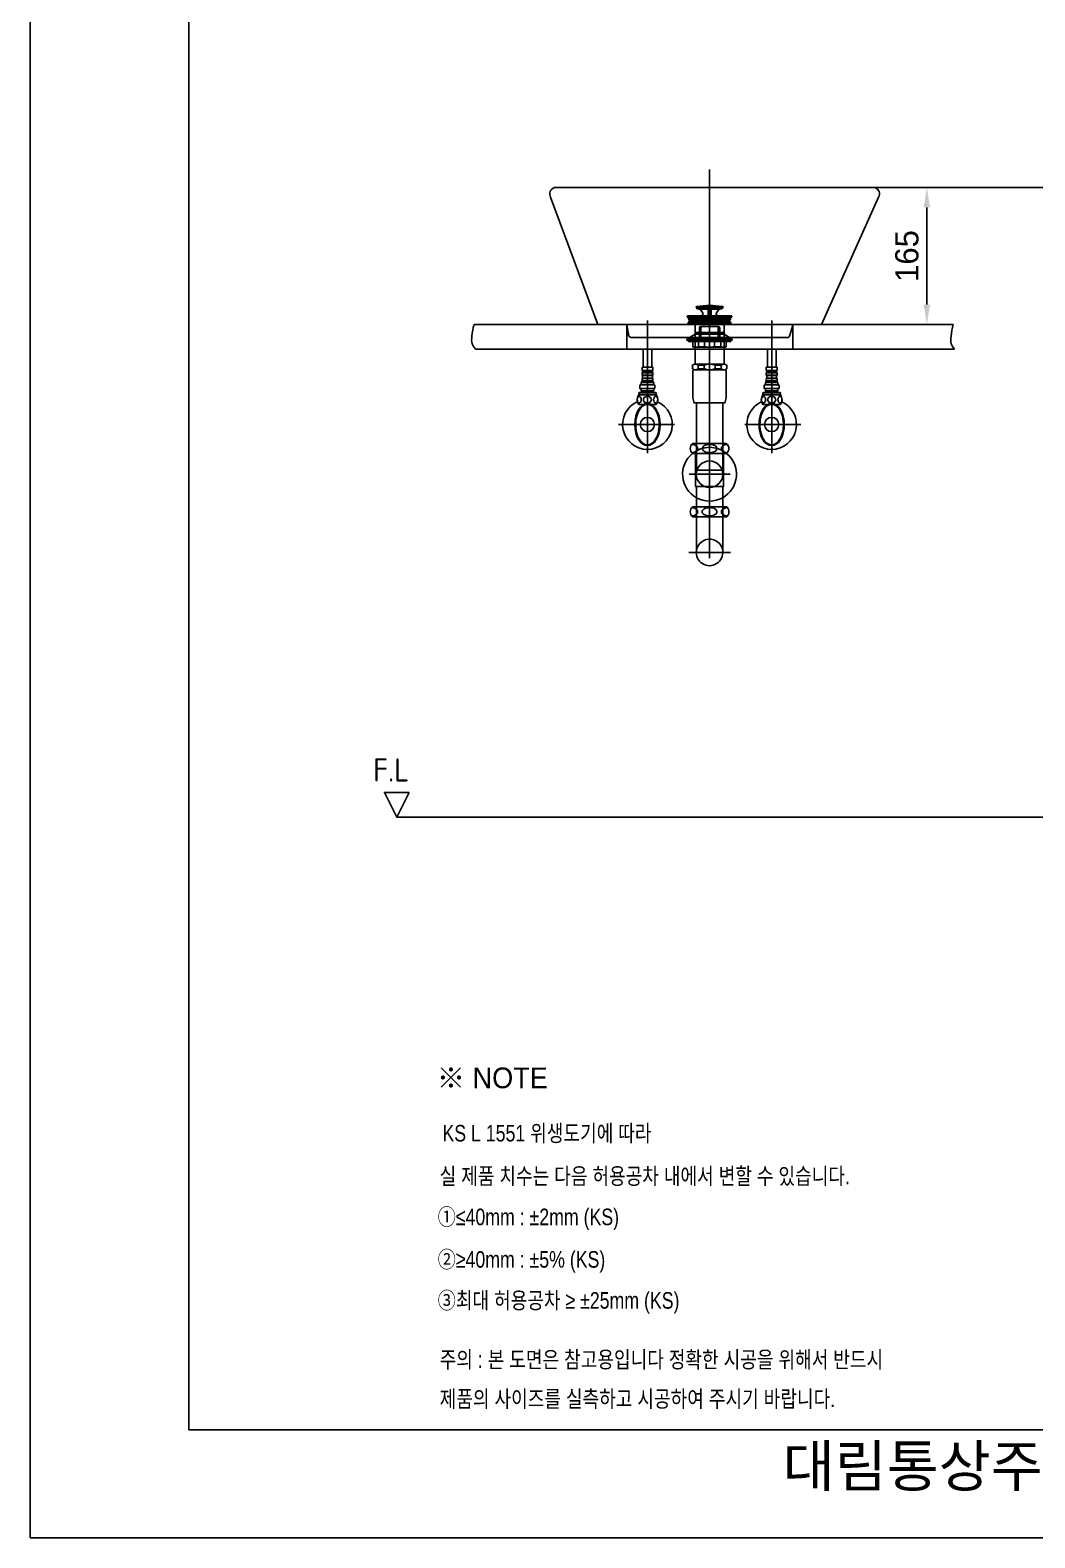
# Model space of a CAD drawing. Header units: millimetres. Extents: x 8965 to 11390, y -275 to 3156.
# Drawn here: x 8965 to 10178, y -275 to 1545 of the extents above; entities that cross this region are included whole.
import ezdxf
from ezdxf.lldxf.tags import DXFTag

# ---------------------------------------------------------------- set-up
doc = ezdxf.new("R2010")
doc.units = ezdxf.units.MM
doc.header["$LTSCALE"] = 0.2
for name, color, linetype in [('1', 2, 'CENTER'), ('2', 2, 'HIDDEN'), ('3', 3, 'Continuous'), ('4', 4, 'Continuous'), ('5', 5, 'Continuous'), ('6', 6, 'Continuous'), ('7', 7, 'Continuous'), ('CENTER', 2, 'CENTER'), ('D', 2, 'Continuous'), ('DWG', 7, 'Continuous'), ('LAYER_02', 7, 'Continuous'), ('MAIN', 7, 'Continuous'), ('YA', 7, 'Continuous')]:
    doc.layers.add(name, color=color, linetype=linetype)
doc.layers.add('DIM', color=3, linetype='Continuous', lineweight=15)
doc.layers.add('LINE', color=7, linetype='Continuous', lineweight=25)
doc.styles.add('h', font='', dxfattribs={"height": 28})
doc.styles.add('MtXpl_', font='')
doc.styles.get("Standard").update_dxf_attribs({"font": 'ISOCP.SHX', "bigfont": 'WHGTXT.SHX'})
doc.styles.add('굴림', font='')
doc.styles.add('스타일1', font='txt.shx', dxfattribs={"bigfont": 'ghs.shx'})
doc.styles.get('h').set_extended_font_data('Haansoft Batang')
doc.styles.get('MtXpl_').set_extended_font_data('Gulim')
doc.styles.get('굴림').set_extended_font_data('援대┝')
tags = doc.linetypes.add('CENTER', pattern=[50.8, 31.75, -6.35, 6.35, -6.35]).pattern_tags.tags
tags[10:11] = [DXFTag(74, 4), DXFTag(75, 0), DXFTag(340, '0'), DXFTag(46, 1.0), DXFTag(50, 0.0), DXFTag(44, 0.0), DXFTag(45, 0.0)]
tags[8:9] = [DXFTag(74, 4), DXFTag(75, 0), DXFTag(340, '0'), DXFTag(46, 1.0), DXFTag(50, 0.0), DXFTag(44, 0.0), DXFTag(45, 0.0)]
tags[6:7] = [DXFTag(74, 4), DXFTag(75, 0), DXFTag(340, '0'), DXFTag(46, 1.0), DXFTag(50, 0.0), DXFTag(44, 0.0), DXFTag(45, 0.0)]
tags[4:5] = [DXFTag(74, 4), DXFTag(75, 0), DXFTag(340, '0'), DXFTag(46, 1.0), DXFTag(50, 0.0), DXFTag(44, 0.0), DXFTag(45, 0.0)]
tags = doc.linetypes.add('HIDDEN', pattern=[9.525, 6.35, -3.175]).pattern_tags.tags
tags[6:7] = [DXFTag(74, 4), DXFTag(75, 0), DXFTag(340, '0'), DXFTag(46, 1.0), DXFTag(50, 0.0), DXFTag(44, 0.0), DXFTag(45, 0.0)]
tags[4:5] = [DXFTag(74, 4), DXFTag(75, 0), DXFTag(340, '0'), DXFTag(46, 1.0), DXFTag(50, 0.0), DXFTag(44, 0.0), DXFTag(45, 0.0)]
doc.dimstyles.new('AM_ISO$0', dxfattribs={"dimtxt": 28, "dimasz": 24, "dimexe": 10, "dimexo": 0, "dimgap": 10, "dimtad": 1, "dimdec": 0, "dimdsep": 46, "dimtxsty": 'h', "dimcen": -5, "dimclrd": 256, "dimclre": 256, "dimclrt": 256, "dimadec": 0, "dimazin": 2, "dimtp": 0.1, "dimtm": 0.1, "dimtfac": 0.71, "dimtdec": 0, "dimtmove": 0, "dimatfit": 3, "dimfxl": 0, "dimlwd": -1, "dimlwe": -1, "dimarcsym": 0})

# ---------------------------------------------------------------- blocks, each defined once
blk = doc.blocks.new('*D15')
at = {"layer": 'Defpoints', "color": 0}
for p in [(9814.5, 1355), (9407.5, 595), (10239.5, 595)]:
    blk.add_point(p, dxfattribs=at)
at = {"layer": 'LINE', "linetype": 'ByBlock'}
for p, q in [((9814.5, 1355), (10249.5, 1355)), ((10239.5, 1331), (10239.5, 619)), ((9407.5, 595), (10249.5, 595))]:
    blk.add_line(p, q, dxfattribs=at)
at = {"layer": 'LINE'}
for points in [[(10235.5, 1331), (10243.5, 1331), (10239.5, 1355)], [(10235.5, 619), (10243.5, 619), (10239.5, 595)]]:
    blk.add_solid(points, dxfattribs=at)
at = {"layer": 'LINE', "insert": (10215.5, 975), "char_height": 28, "attachment_point": 5, "rotation": 90, "style": 'h'}
blk.add_mtext('760', dxfattribs=at)
blk = doc.blocks.new('*D20')
at = {"layer": 'Defpoints', "color": 0}
for p in [(10032, 1355), (10047.2, 1189.8), (10079, 1189.8)]:
    blk.add_point(p, dxfattribs=at)
at = {"layer": 'LINE', "linetype": 'ByBlock'}
for p, q in [((10032, 1355), (10057.2, 1355)), ((10047.2, 1331), (10047.2, 1213.8)), ((10079, 1189.8), (10037.2, 1189.8))]:
    blk.add_line(p, q, dxfattribs=at)
at = {"layer": 'LINE'}
for points in [[(10043.2, 1331), (10051.2, 1331), (10047.2, 1355)], [(10043.2, 1213.8), (10051.2, 1213.8), (10047.2, 1189.8)]]:
    blk.add_solid(points, dxfattribs=at)
at = {"layer": 'LINE', "insert": (10023.2, 1272.4), "char_height": 28, "attachment_point": 5, "rotation": 90, "style": 'h'}
blk.add_mtext('165', dxfattribs=at)

msp = doc.modelspace()

# ---------------------------------------------------------------- linework, layer by layer
at = {"layer": '1', "color": 0}
for p, q in [((9684.9, 1159.8), (9684.9, 1189.8)), ((9885.3, 1159.1), (9885.3, 1189.1)), ((9484.9, 595), (10084.9, 595))]:
    msp.add_line(p, q, dxfattribs=at)
for points in [[(9500.8, 1189.8), (9499.2, 1185), (9498.2, 1177.2), (9497.1, 1165.8), (9500.9, 1162.1), (9502.3, 1159.8)], [(10079, 1189.8), (10077.5, 1185), (10076.5, 1177.2), (10075.4, 1165.8), (10079.2, 1162.1), (10080.5, 1159.8)]]:
    msp.add_open_spline(points, degree=3, knots=[0.795698, 0.795698, 0.795698, 0.795698, 2.200272, 3.16173, 4.111089, 4.111089, 4.111089, 4.111089], dxfattribs=at)
at = {"layer": '3', "color": 0}
for p, q in [((9769.9, 1208.6), (9768.7, 1210.7)), ((9768.8, 1210.5), (9784.9, 1210.5)), ((9784.9, 1208.6), (9769.9, 1208.6)), ((9772.4, 1208.4), (9783.2, 1207.7)), ((9776.7, 1203.7), (9773.9, 1207.5)), ((9784.9, 1208.6), (9783.2, 1207.7)), ((9783.2, 1207.7), (9783.2, 1200)), ((9784.4, 1208.3), (9784, 1201.9)), ((9784.2, 1200), (9784, 1201.9)), ((9784, 1201.9), (9784.9, 1201.9)), ((9801, 1210.5), (9784.9, 1210.5)), ((9784.9, 1208.6), (9799.9, 1208.6)), ((9784.9, 1208.6), (9786.7, 1207.7)), ((9785.9, 1201.9), (9784.9, 1201.9)), ((9785.5, 1208.3), (9785.9, 1201.9)), ((9785.7, 1200), (9785.9, 1201.9)), ((9797.4, 1208.4), (9786.7, 1207.7)), ((9786.7, 1207.7), (9786.7, 1200)), ((9793.2, 1203.7), (9795.9, 1207.5)), ((9799.9, 1208.6), (9801.2, 1210.7)), ((9757.9, 1199.6), (9757.9, 1199)), ((9757.9, 1199), (9784.9, 1199)), ((9757.9, 1199), (9760.1, 1197.5)), ((9767.6, 1200), (9758.3, 1200)), ((9759.6, 1197.3), (9759.6, 1196)), ((9759.6, 1193), (9759.6, 1191.7)), ((9765.9, 1197.5), (9759.8, 1197.5)), ((9784.9, 1191.5), (9759.8, 1191.5)), ((9784.9, 1195.5), (9760.1, 1195.5)), ((9784.9, 1193.5), (9760.1, 1193.5)), ((9765.9, 1197.5), (9784.9, 1197.5)), ((9767.4, 1160.9), (9767.4, 1191.5)), ((9784.9, 1200), (9767.6, 1200)), ((9772.6, 1175), (9772.6, 1185)), ((9774.3, 1175), (9774.3, 1185)), ((9774.6, 1200), (9776, 1200.8)), ((9784.9, 1187.5), (9775.1, 1187.5)), ((9784.9, 1200), (9802.2, 1200)), ((9811.9, 1199), (9784.9, 1199)), ((9803.9, 1197.5), (9784.9, 1197.5)), ((9784.9, 1195.5), (9809.7, 1195.5)), ((9784.9, 1193.5), (9809.7, 1193.5)), ((9784.9, 1191.5), (9810, 1191.5)), ((9784.9, 1187.5), (9794.8, 1187.5)), ((9795.3, 1200), (9793.8, 1200.8)), ((9795.5, 1175), (9795.5, 1185)), ((9797.3, 1175), (9797.3, 1185)), ((9802.2, 1200), (9811.5, 1200)), ((9802.4, 1160.9), (9802.4, 1191.5)), ((9803.9, 1197.5), (9810, 1197.5)), ((9811.9, 1199), (9809.8, 1197.5)), ((9810.2, 1197.3), (9810.2, 1196)), ((9810.2, 1193), (9810.2, 1191.7)), ((9811.9, 1199.6), (9811.9, 1199)), ((9767.4, 1177.9), (9757.4, 1171.9)), ((9757.4, 1171.9), (9784.9, 1171.9)), ((9757.4, 1170.9), (9757.4, 1171.9)), ((9767.4, 1170.9), (9757.4, 1170.9)), ((9759.2, 1170.9), (9759.2, 1169.6)), ((9759.7, 1169.1), (9764.7, 1169.1)), ((9764.7, 1169.1), (9784.9, 1169.1)), ((9764.7, 1169.1), (9764.7, 1162.9)), ((9768.1, 1180), (9767.4, 1181.2)), ((9767.4, 1180), (9784.9, 1180)), ((9767.4, 1177.9), (9784.9, 1177.9)), ((9802.4, 1170.9), (9767.4, 1170.9)), ((9768.1, 1177.9), (9768.1, 1180)), ((9771.5, 1162.9), (9771.5, 1169.1)), ((9784.9, 1172.5), (9775.1, 1172.5)), ((9778.9, 1162.9), (9778.9, 1169.1)), ((9802.4, 1180), (9784.9, 1180)), ((9802.4, 1177.9), (9784.9, 1177.9)), ((9784.9, 1172.5), (9794.8, 1172.5)), ((9812.4, 1171.9), (9784.9, 1171.9)), ((9805.1, 1169.1), (9784.9, 1169.1)), ((9791, 1162.9), (9791, 1169.1)), ((9798.4, 1162.9), (9798.4, 1169.1)), ((9801.7, 1180), (9802.4, 1181.2)), ((9801.7, 1177.9), (9801.7, 1180)), ((9802.4, 1177.9), (9812.4, 1171.9)), ((9802.4, 1170.9), (9812.4, 1170.9)), ((9805.1, 1169.1), (9805.1, 1162.9)), ((9810.1, 1169.1), (9805.1, 1169.1)), ((9810.6, 1170.9), (9810.6, 1169.6)), ((9812.4, 1170.9), (9812.4, 1171.9)), ((9765.7, 1162.4), (9764.7, 1162.9)), ((9765.7, 1162.4), (9767.1, 1162.4)), ((9767.1, 1162.4), (9784.9, 1162.4)), ((9767.4, 1141.9), (9767.4, 1162.4)), ((9771.5, 1162.9), (9778.9, 1162.9)), ((9802.7, 1162.4), (9784.9, 1162.4)), ((9798.4, 1162.9), (9791, 1162.9)), ((9802.4, 1141.9), (9802.4, 1162.4)), ((9804.1, 1162.4), (9802.7, 1162.4)), ((9804.1, 1162.4), (9805.1, 1162.9)), ((9764.2, 1136.4), (9764.2, 1140.5)), ((9764.9, 1101.4), (9764.9, 1134)), ((9784.9, 1135), (9765.9, 1135)), ((9767.6, 1142), (9784.7, 1142)), ((9771, 1140.5), (9771, 1136.4)), ((9771, 1140.5), (9778.4, 1140.5)), ((9771, 1136.4), (9778.4, 1136.4)), ((9778.4, 1140.5), (9778.4, 1136.4)), ((9802.3, 1135), (9784.9, 1135)), ((9802.3, 1142), (9785.2, 1142)), ((9791.5, 1140.5), (9791.5, 1136.4)), ((9798.9, 1140.5), (9791.5, 1140.5)), ((9798.9, 1136.4), (9791.5, 1136.4)), ((9798.9, 1140.5), (9798.9, 1136.4)), ((9801.7, 1135), (9802.3, 1135)), ((9802.3, 1135), (9802.7, 1135)), ((9803.9, 1135), (9802.4, 1135)), ((9804.9, 1128.6), (9804.9, 1134)), ((9804.9, 1101.4), (9804.9, 1134)), ((9805.7, 1136.4), (9805.7, 1140.5)), ((9766.9, 1095), (9784.9, 1095)), ((9769.1, 1095), (9769.1, 1014)), ((9802.9, 1095), (9784.9, 1095)), ((9800.8, 1014), (9800.8, 1095)), ((9769.1, 1014), (9800.8, 1014)), ((9800.8, 1014), (9800.1, 1014))]:
    msp.add_line(p, q, dxfattribs=at)
for centre, radius, start, end in [((9769.8, 1210.5), 1.1, 97.3204, 169.4262), ((9784.9, 1092.6), 120, 90, 97.3204), ((9772.3, 1206.4), 2, 35.2023, 86.2618), ((9775, 1202.5), 2, 300, 35.2023), ((9784.9, 1092.6), 120, 82.6796, 90), ((9794.8, 1202.5), 2, 144.7977, 240), ((9797.6, 1206.4), 2, 93.7382, 144.7977), ((9800.1, 1210.5), 1.1, 10.5738, 82.6796), ((9758.3, 1199.6), 0.4, 90, 180), ((9759.8, 1197.3), 0.2, 90, 180), ((9760.1, 1196), 0.5, 180, 270), ((9760.1, 1193), 0.5, 90, 180), ((9759.8, 1191.7), 0.2, 180, 270), ((9763.4, 1194.5), 1, 270, 90), ((9775.1, 1185), 2.5, 90, 180), ((9776.8, 1185), 2.5, 90, 180), ((9793, 1185), 2.5, 0, 90), ((9794.8, 1185), 2.5, 0, 90), ((9806.4, 1194.5), 1, 90, 270), ((9809.7, 1196), 0.5, 270, 0), ((9809.7, 1193), 0.5, 0, 90), ((9810, 1197.3), 0.2, 0, 90), ((9810, 1191.7), 0.2, 270, 0), ((9811.5, 1199.6), 0.4, 0, 90), ((9759.7, 1169.6), 0.5, 180, 270), ((9775.1, 1175), 2.5, 180, 270), ((9776.8, 1175), 2.5, 180, 270), ((9793, 1175), 2.5, 270, 0), ((9794.8, 1175), 2.5, 270, 0), ((9810.1, 1169.6), 0.5, 270, 0), ((9768.1, 1172.5), 10.2, 250.5679, 289.4321), ((9784.7, 1191.8), 29.5, 258.5956, 270.3737), ((9785.1, 1191.8), 29.5, 269.6263, 281.4044), ((9801.7, 1172.5), 10.2, 250.5679, 289.4321), ((9767.6, 1137.2), 4.7, 43.9409, 136.0591), ((9767.6, 1139.7), 4.7, 223.9409, 316.0591), ((9765.9, 1134), 1, 90, 180), ((9784.5, 1128.3), 13.6, 89.0643, 116.6472), ((9784.5, 1148.6), 13.6, 243.3528, 270.9357), ((9785.4, 1128.3), 13.6, 63.3528, 90.9357), ((9785.4, 1148.6), 13.6, 269.0643, 296.6472), ((9802.3, 1137.2), 4.7, 43.9409, 136.0591), ((9802.3, 1139.7), 4.7, 223.9409, 316.0591), ((9803.9, 1134), 1, 0, 90), ((9777.9, 1101.9), 13, 182.42, 212.3), ((9791.9, 1101.9), 13, 327.7, 357.58)]:
    msp.add_arc(centre, radius, start, end, dxfattribs=at)
at = {"layer": '4', "color": 0}
for p, q in [((9768.7, 1046), (9764.4, 1046)), ((9784.9, 1046), (9768.7, 1046)), ((9784.9, 1046), (9801.2, 1046)), ((9801.2, 1046), (9805.5, 1046)), ((9764.8, 1034), (9764.4, 1034)), ((9764.8, 1034), (9784.9, 1034)), ((9768.1, 1034), (9768.1, 994.2)), ((9805.1, 1034), (9784.9, 1034)), ((9801.7, 1034), (9801.7, 994.2)), ((9805.1, 1034), (9805.5, 1034)), ((9809.7, 1009), (9760.2, 1009)), ((9768.1, 994.2), (9784.9, 994.2)), ((9769.1, 969.4), (9769.1, 992.6)), ((9801.7, 994.2), (9784.9, 994.2)), ((9800.8, 969.4), (9800.8, 992.6)), ((9769.1, 969.7), (9764.3, 969.7)), ((9784.9, 969.7), (9769.1, 969.7)), ((9769.1, 969.4), (9769.1, 914.5)), ((9785, 969.7), (9784.9, 969.7)), ((9784.9, 969.7), (9784.9, 969.7)), ((9785, 969.7), (9800.8, 969.7)), ((9800.8, 969.7), (9805.6, 969.7)), ((9800.8, 969.4), (9800.8, 914.5)), ((9764.3, 957.7), (9769.1, 957.7)), ((9769.1, 957.7), (9784.9, 957.7)), ((9800.8, 957.7), (9785, 957.7)), ((9800.8, 957.7), (9805.6, 957.7)), ((9810.1, 914.5), (9759.8, 914.5))]:
    msp.add_line(p, q, dxfattribs=at)
for points in [[(9770.7, 1040, 0.155217), (9770.1, 1041.9, 0.106747), (9768.1, 1043.7, 0.073043), (9765.3, 1044.9, 0.028511), (9763.6, 1045.2, 0.059523)], [(9763.6, 1034.8, 0.028511), (9765.3, 1035.1, 0.073043), (9768.1, 1036.2, 0.106747), (9770.1, 1038.1, 0.155217), (9770.7, 1040, 0.155217)], [(9776.7, 1041.7, 0.32729), (9776.7, 1038.3, 0.106373), (9778.7, 1036.5, 0.071219), (9781.4, 1035.4, 0.057537), (9784.9, 1035, 0.057537)], [(9784.9, 1045, 0.057537), (9781.4, 1044.6, 0.071219), (9778.7, 1043.5, 0.106373), (9776.7, 1041.7, 0.159483)], [(9784.9, 1045, -0.057537), (9788.5, 1044.6, -0.071219), (9791.2, 1043.5, -0.106373), (9793.2, 1041.7, -0.159483)], [(9793.2, 1041.7, -0.32729), (9793.2, 1038.3, -0.106373), (9791.2, 1036.5, -0.071219), (9788.5, 1035.4, -0.057537), (9784.9, 1035, -0.057537)], [(9799.1, 1040, -0.155217), (9799.7, 1041.9, -0.106747), (9801.8, 1043.7, -0.073043), (9804.6, 1044.9, -0.028511), (9806.3, 1045.2, -0.059523)], [(9806.3, 1034.8, -0.028511), (9804.6, 1035.1, -0.073043), (9801.8, 1036.2, -0.106747), (9799.7, 1038.1, -0.155217), (9799.1, 1040, -0.155217)], [(9769.1, 966.7, 0.049056), (9768, 967.4, 0.073043), (9765.2, 968.6, 0.028511), (9763.5, 968.9)], [(9770.7, 963.7, 0.155217), (9770.1, 965.6, 0.054411), (9769.1, 966.6, 0.054411)], [(9776.6, 965.4, 0.32729), (9776.6, 962, 0.106373), (9778.6, 960.2, 0.071219), (9781.3, 959.1, 0.057537), (9784.9, 958.7, 0.057537)], [(9784.9, 968.7, 0.05879), (9781.3, 968.3, 0.071219), (9778.6, 967.2, 0.106373), (9776.6, 965.4, 0.159483)], [(9784.9, 968.7, -0.05879), (9788.6, 968.3, -0.071219), (9791.3, 967.2, -0.106373), (9793.3, 965.4, -0.159483)], [(9793.3, 965.4, -0.32729), (9793.3, 962, -0.106373), (9791.3, 960.2, -0.071219), (9788.6, 959.1, -0.057537), (9785, 958.7, -0.057537)], [(9799.2, 963.7, -0.155217), (9799.8, 965.6, -0.05495), (9800.8, 966.6, -0.05495)], [(9800.8, 966.7, -0.049056), (9801.9, 967.4, -0.073043), (9804.6, 968.6, -0.028511), (9806.4, 968.9)], [(9763.5, 958.5, 0.028511), (9765.2, 958.8, 0.073043), (9768, 959.9, 0.049056), (9769.1, 960.7, 0.049056)], [(9769.1, 960.8, 0.054321), (9770.1, 961.8, 0.155217), (9770.7, 963.7)], [(9800.8, 960.8, -0.054539), (9799.8, 961.8, -0.155217), (9799.2, 963.7)], [(9806.4, 958.5, -0.028511), (9804.6, 958.8, -0.073043), (9801.9, 959.9, -0.049056), (9800.8, 960.7, -0.049056)]]:
    msp.add_lwpolyline(points, format="xyb", dxfattribs=at)
msp.add_circle((9784.9, 1009), 16, dxfattribs=at)
for centre, radius, start, end in [((9769.7, 1040), 8, 131.4096, 228.5904), ((9784.9, 1009), 32.5, 50.5529, 129.4471), ((9800.2, 1040), 8, 311.4096, 48.5904), ((9784.9, 1009), 32.5, 129.4471, 240.7605), ((9784.9, 1009), 32.5, 299.2395, 50.5529), ((9768.1, 992.6), 0.925, 0, 58.7026), ((9801.7, 992.6), 0.925, 121.2974, 180), ((9800.7, 994.2), 1, 301.2974, 0), ((9769.6, 963.7), 8, 131.4096, 228.5904), ((9784.9, 1009), 32.5, 240.7605, 299.2395), ((9800.3, 963.7), 8, 311.4096, 48.5904), ((9784.9, 914.6), 16, 7.1666, 180), ((9784.9, 914.6), 16, 172.8334, 7.1666)]:
    msp.add_arc(centre, radius, start, end, dxfattribs=at)
at = {"layer": '5', "color": 0}
for p, q in [((9500.8, 1189.8), (10079, 1189.8)), ((9502.3, 1159.8), (10080.5, 1159.8))]:
    msp.add_line(p, q, dxfattribs=at)
at = {"layer": '6', "color": 0}
for p, q in [((9709.9, 1194.4), (9709.9, 1034.3)), ((9859.9, 1194.4), (9859.9, 1034.3)), ((9704.7, 1159.8), (9704.7, 1138.1)), ((9715.2, 1159.8), (9715.2, 1138.1)), ((9854.7, 1159.8), (9854.7, 1138.1)), ((9865.2, 1159.8), (9865.2, 1138.1)), ((9703.4, 1138.1), (9709.9, 1138.1)), ((9703.4, 1134.2), (9703.4, 1138.1)), ((9703.4, 1134.2), (9709.9, 1134.2)), ((9703.4, 1134.2), (9703.9, 1133.7)), ((9703.4, 1131.4), (9703.9, 1131.9)), ((9703.4, 1131.4), (9709.9, 1131.4)), ((9703.4, 1128.7), (9703.4, 1131.4)), ((9703.4, 1128.7), (9709.9, 1128.7)), ((9703.4, 1128.7), (9703.9, 1128.2)), ((9703.9, 1133.7), (9709.9, 1133.7)), ((9703.9, 1131.9), (9703.9, 1133.7)), ((9703.9, 1131.9), (9709.9, 1131.9)), ((9716.4, 1138.1), (9709.9, 1138.1)), ((9716.4, 1134.2), (9709.9, 1134.2)), ((9715.9, 1133.7), (9709.9, 1133.7)), ((9715.9, 1131.9), (9709.9, 1131.9)), ((9716.4, 1131.4), (9709.9, 1131.4)), ((9716.4, 1128.7), (9709.9, 1128.7)), ((9716.4, 1134.2), (9715.9, 1133.7)), ((9715.9, 1131.9), (9715.9, 1133.7)), ((9716.4, 1131.4), (9715.9, 1131.9)), ((9716.4, 1128.7), (9715.9, 1128.2)), ((9716.4, 1134.2), (9716.4, 1138.1)), ((9716.4, 1128.7), (9716.4, 1131.4)), ((9853.4, 1138.1), (9859.9, 1138.1)), ((9853.4, 1134.2), (9853.4, 1138.1)), ((9853.4, 1134.2), (9859.9, 1134.2)), ((9853.4, 1134.2), (9853.9, 1133.7)), ((9853.4, 1131.4), (9853.9, 1131.9)), ((9853.4, 1131.4), (9859.9, 1131.4)), ((9853.4, 1128.7), (9853.4, 1131.4)), ((9853.4, 1128.7), (9859.9, 1128.7)), ((9853.4, 1128.7), (9853.9, 1128.2)), ((9853.9, 1133.7), (9859.9, 1133.7)), ((9853.9, 1131.9), (9853.9, 1133.7)), ((9853.9, 1131.9), (9859.9, 1131.9)), ((9866.4, 1138.1), (9859.9, 1138.1)), ((9866.4, 1134.2), (9859.9, 1134.2)), ((9865.9, 1133.7), (9859.9, 1133.7)), ((9865.9, 1131.9), (9859.9, 1131.9)), ((9866.4, 1131.4), (9859.9, 1131.4)), ((9866.4, 1128.7), (9859.9, 1128.7)), ((9866.4, 1134.2), (9865.9, 1133.7)), ((9865.9, 1131.9), (9865.9, 1133.7)), ((9866.4, 1131.4), (9865.9, 1131.9)), ((9866.4, 1128.7), (9865.9, 1128.2)), ((9866.4, 1134.2), (9866.4, 1138.1)), ((9866.4, 1128.7), (9866.4, 1131.4)), ((9700.8, 1112.8), (9700.8, 1116.3)), ((9718.5, 1116.8), (9701.3, 1116.8)), ((9718.5, 1112.3), (9701.3, 1112.3)), ((9717.5, 1119.6), (9702.3, 1119.6)), ((9702.3, 1119.6), (9702.3, 1116.8)), ((9702.3, 1109.6), (9702.3, 1112.3)), ((9702.9, 1119.6), (9702.9, 1120.8)), ((9705.7, 1121.1), (9703.2, 1121.1)), ((9703.9, 1125.1), (9703.4, 1124.6)), ((9709.9, 1124.6), (9703.4, 1124.6)), ((9703.4, 1121.6), (9703.4, 1124.6)), ((9703.4, 1121.6), (9709.9, 1121.6)), ((9703.9, 1128.2), (9703.9, 1125.1)), ((9703.9, 1128.2), (9709.9, 1128.2)), ((9703.9, 1125.1), (9709.9, 1125.1)), ((9716.6, 1121.1), (9703.9, 1121.1)), ((9705.7, 1121.1), (9705.7, 1121.6)), ((9715.9, 1128.2), (9709.9, 1128.2)), ((9715.9, 1125.1), (9709.9, 1125.1)), ((9709.9, 1124.6), (9716.4, 1124.6)), ((9716.4, 1121.6), (9709.9, 1121.6)), ((9714.2, 1121.1), (9714.2, 1121.6)), ((9715.9, 1128.2), (9715.9, 1125.1)), ((9715.9, 1125.1), (9716.4, 1124.6)), ((9716.4, 1121.6), (9716.4, 1124.6)), ((9716.9, 1119.6), (9716.9, 1120.8)), ((9716.9, 1119.6), (9716.9, 1120.8)), ((9717.5, 1119.6), (9717.5, 1116.8)), ((9717.5, 1109.6), (9717.5, 1112.3)), ((9719, 1112.8), (9719, 1116.3)), ((9850.8, 1112.8), (9850.8, 1116.3)), ((9851.3, 1116.8), (9868.5, 1116.8)), ((9851.3, 1112.3), (9868.5, 1112.3)), ((9852.3, 1119.6), (9867.5, 1119.6)), ((9852.3, 1119.6), (9852.3, 1116.8)), ((9852.3, 1109.6), (9852.3, 1112.3)), ((9852.9, 1119.6), (9852.9, 1120.8)), ((9852.9, 1119.6), (9852.9, 1120.8)), ((9853.2, 1121.1), (9865.9, 1121.1)), ((9853.9, 1125.1), (9853.4, 1124.6)), ((9859.9, 1124.6), (9853.4, 1124.6)), ((9853.4, 1121.6), (9853.4, 1124.6)), ((9853.4, 1121.6), (9859.9, 1121.6)), ((9853.9, 1128.2), (9859.9, 1128.2)), ((9853.9, 1128.2), (9853.9, 1125.1)), ((9853.9, 1125.1), (9859.9, 1125.1)), ((9855.7, 1121.1), (9855.7, 1121.6)), ((9865.9, 1128.2), (9859.9, 1128.2)), ((9865.9, 1125.1), (9859.9, 1125.1)), ((9859.9, 1124.6), (9866.4, 1124.6)), ((9866.4, 1121.6), (9859.9, 1121.6)), ((9864.2, 1121.1), (9864.2, 1121.6)), ((9864.2, 1121.1), (9866.6, 1121.1)), ((9865.9, 1128.2), (9865.9, 1125.1)), ((9865.9, 1125.1), (9866.4, 1124.6)), ((9866.4, 1121.6), (9866.4, 1124.6)), ((9866.9, 1119.6), (9866.9, 1120.8)), ((9867.5, 1119.6), (9867.5, 1116.8)), ((9867.5, 1109.6), (9867.5, 1112.3)), ((9869, 1112.8), (9869, 1116.3)), ((9699.9, 1107.6), (9699.4, 1107.1)), ((9699.4, 1107.1), (9709.9, 1107.1)), ((9699.4, 1107.1), (9699.4, 1105)), ((9699.4, 1105), (9720.4, 1105)), ((9709.9, 1093), (9699.4, 1093)), ((9719.9, 1107.6), (9699.9, 1107.6)), ((9709.9, 1093), (9700, 1093)), ((9717.5, 1109.6), (9702.3, 1109.6)), ((9702.9, 1109.6), (9702.9, 1108.1)), ((9709.9, 1107.6), (9704.5, 1107.6)), ((9720.4, 1107.1), (9709.9, 1107.1)), ((9709.9, 1093), (9720.4, 1093)), ((9713.4, 1107.1), (9720.4, 1107.1)), ((9716.9, 1109.6), (9716.9, 1108.1)), ((9716.9, 1109.6), (9716.9, 1108.1)), ((9719.9, 1107.6), (9720.4, 1107.1)), ((9720.4, 1107.1), (9720.4, 1105)), ((9849.9, 1107.6), (9849.4, 1107.1)), ((9849.4, 1107.1), (9859.9, 1107.1)), ((9849.4, 1107.1), (9849.4, 1105)), ((9856.4, 1107.1), (9849.4, 1107.1)), ((9870.4, 1105), (9849.4, 1105)), ((9859.9, 1093), (9849.4, 1093)), ((9849.9, 1107.6), (9869.9, 1107.6)), ((9852.3, 1109.6), (9867.5, 1109.6)), ((9852.9, 1109.6), (9852.9, 1108.1)), ((9852.9, 1109.6), (9852.9, 1108.1)), ((9859.9, 1107.6), (9865.4, 1107.6)), ((9870.4, 1107.1), (9859.9, 1107.1)), ((9859.9, 1093), (9869.9, 1093)), ((9859.9, 1093), (9870.4, 1093)), ((9866.9, 1109.6), (9866.9, 1108.1)), ((9869.9, 1107.6), (9870.4, 1107.1)), ((9870.4, 1107.1), (9870.4, 1105)), ((9742.6, 1069), (9675, 1069)), ((9827.3, 1069), (9894.9, 1069))]:
    msp.add_line(p, q, dxfattribs=at)
for centre in [(9709.9, 1069), (9859.9, 1069)]:
    msp.add_circle(centre, 8.62, dxfattribs=at)
for centre, radius, start, end in [((9701.3, 1116.3), 0.5, 90, 180), ((9701.3, 1112.8), 0.5, 180, 270), ((9703.2, 1120.8), 0.3, 90, 180), ((9716.6, 1120.8), 0.3, 0, 90), ((9718.5, 1116.3), 0.5, 0, 90), ((9718.5, 1112.8), 0.5, 270, 0), ((9851.3, 1116.3), 0.5, 90, 180), ((9851.3, 1112.8), 0.5, 180, 270), ((9853.2, 1120.8), 0.3, 90, 180), ((9866.6, 1120.8), 0.3, 0, 90), ((9868.5, 1116.3), 0.5, 0, 90), ((9868.5, 1112.8), 0.5, 270, 0), ((9709.9, 1069), 30, 113.9173, 66.0827), ((9707.4, 1099), 10, 143.1301, 216.8699), ((9702.4, 1108.1), 0.5, 270, 360), ((9716.4, 1108.1), 0.5, 270, 360), ((9717.4, 1108.1), 0.5, 180, 270), ((9712.4, 1099), 10, 323.1301, 36.8699), ((9859.9, 1069), 30, 113.9173, 66.0827), ((9857.4, 1099), 10, 143.1301, 216.8699), ((9852.4, 1108.1), 0.5, 270, 360), ((9853.4, 1108.1), 0.5, 180, 270), ((9867.4, 1108.1), 0.5, 180, 270), ((9862.4, 1099), 10, 323.1301, 36.8699)]:
    msp.add_arc(centre, radius, start, end, dxfattribs=at)
for centre, major_axis, ratio in [((9709.9, 1069), (0, 25.5), 0.596529), ((9700, 1099), (0, 4), 0.612372), ((9850, 1099), (0, 4), 0.612372)]:
    msp.add_ellipse(centre, major_axis=major_axis, ratio=ratio, dxfattribs=at)
for centre in [(9709.9, 1099), (9859.9, 1099)]:
    msp.add_ellipse(centre, major_axis=(4.9, 0), ratio=0.816497, start_param=1.570796, end_param=4.712389, dxfattribs=at)
at = {"layer": '6', "color": 0, "extrusion": (0, 0, -1)}
for centre in [(9709.9, 1099), (9859.9, 1099)]:
    msp.add_ellipse(centre, major_axis=(-4.9, 0), ratio=0.816497, start_param=1.570796, end_param=4.712389, dxfattribs=at)
for centre, major_axis, ratio in [((9719.9, 1099), (0, 4), 0.612372), ((9859.9, 1069), (0, 25.5), 0.596529), ((9869.9, 1099), (0, 4), 0.612372)]:
    msp.add_ellipse(centre, major_axis=major_axis, ratio=ratio, dxfattribs=at)
at = {"layer": '6', "color": 0}
for points in [[(9709.9, 1093.5), (9707.9, 1093.5), (9705.8, 1092.6), (9701.9, 1089.4), (9700.1, 1087), (9697.4, 1080.9), (9696.4, 1077.4), (9695.6, 1069.8), (9695.7, 1065.9), (9696.9, 1058.6), (9698, 1055.1), (9701, 1049.5), (9702.9, 1047.4), (9706.9, 1044.7), (9709, 1044.2), (9713.2, 1044.8), (9715.3, 1046), (9719, 1049.8), (9720.7, 1052.5), (9723.1, 1058.9), (9723.8, 1062.6), (9724.3, 1070.2), (9724, 1074.1), (9722.4, 1081.3), (9721.1, 1084.5), (9717.8, 1089.6), (9715.9, 1091.5), (9712.5, 1093.1), (9711.2, 1093.5), (9709.9, 1093.5)], [(9859.9, 1093.5), (9862, 1093.5), (9864.1, 1092.6), (9868, 1089.4), (9869.8, 1087), (9872.5, 1080.9), (9873.5, 1077.4), (9874.3, 1069.8), (9874.2, 1065.9), (9873, 1058.6), (9871.8, 1055.1), (9868.8, 1049.5), (9867, 1047.4), (9863, 1044.7), (9860.8, 1044.2), (9856.7, 1044.8), (9854.6, 1046), (9850.9, 1049.8), (9849.2, 1052.5), (9846.8, 1058.9), (9846, 1062.6), (9845.6, 1070.2), (9845.9, 1074.1), (9847.5, 1081.3), (9848.8, 1084.5), (9852, 1089.6), (9854, 1091.5), (9857.3, 1093.1), (9858.6, 1093.5), (9859.9, 1093.5)]]:
    msp.add_open_spline(points, degree=3, knots=[0, 0, 0, 0, 0.46111, 0.46111, 0.922219, 0.922219, 1.383329, 1.383329, 1.844439, 1.844439, 2.305549, 2.305549, 2.766658, 2.766658, 3.227768, 3.227768, 3.688878, 3.688878, 4.149988, 4.149988, 4.611097, 4.611097, 5.072207, 5.072207, 5.533317, 5.533317, 5.994427, 5.994427, 6.283185, 6.283185, 6.283185, 6.283185], dxfattribs=at)
at = {"layer": '7', "color": 0}
msp.add_line((9757.9, 1189.8), (9811.9, 1189.8), dxfattribs=at)
at = {"layer": 'CENTER', "color": 0, "linetype": 'CENTER', "ltscale": 2}
msp.add_line((9784.9, 907.7), (9784.9, 1376.7), dxfattribs=at)
at = {"layer": 'D', "color": 0}
for p, q in [((9762.4, 1197.8), (9758.8, 1190.5)), ((9807.4, 1197.8), (9811.1, 1190.5))]:
    msp.add_line(p, q, dxfattribs=at)
for centre, start, end in [((9759.2, 1190.3), 153.4349, 270), ((9810.6, 1190.3), 270, 26.5651)]:
    msp.add_arc(centre, 0.5, start, end, dxfattribs=at)
at = {"layer": 'DWG', "color": 0}
msp.add_line((9807.4, 1197.8), (9762.4, 1197.8), dxfattribs=at)
at = {"layer": 'LINE'}
for p, q in [((9597.7, 1355), (9984.4, 1355)), ((9593.1, 1343.3), (9649.9, 1189.8)), ((9989, 1343.3), (9919.9, 1189.8)), ((9784.9, 1189.8), (9649.9, 1189.8)), ((9684.9, 1189.8), (9687.2, 1177.3)), ((9784.9, 1189.8), (9919.9, 1189.8)), ((9881.9, 1176.7), (9885.3, 1189.1)), ((9690.4, 1173.9), (9879, 1173.9))]:
    msp.add_line(p, q, dxfattribs=at)
for centre, radius, start, end in [((9600.1, 1347.3), 8.05, 107.4254, 209.2745), ((9982, 1347.3), 8.05, 330.6897, 72.5389), ((9690.6, 1177.3), 3.4, 163.1662, 267.3569), ((9878.9, 1176.9), 3, 271.3149, 356.0536)]:
    msp.add_arc(centre, radius, start, end, dxfattribs=at)
at = {"layer": 'MAIN', "color": 0}
msp.add_lwpolyline([(9422.5, 625), (9392.5, 625), (9407.5, 595), (9422.5, 625)], dxfattribs=at)
at = {"layer": 'YA', "color": 7}
for p, q in [((9156.2, -144.3), (9156.2, 1965.5)), ((9156.2, 134.2), (9156.2, 47.7)), ((9156.2, -144.3), (11232.2, -144.3))]:
    msp.add_line(p, q, dxfattribs=at)
at = {"layer": 'YA', "color": 0}
msp.add_lwpolyline([(8964.8, -274.8), (11390.3, -274.8), (11390.3, 3155.5), (8964.8, 3155.5)], close=True, dxfattribs=at)

# ---------------------------------------------------------------- texts
at = {"color": 3, "style": '굴림', "width": 0.8}
for s, p in [('KS L 1551 위생도기에 따라', (9462.5, 203.6)), ('실 제품 치수는 다음 허용공차 내에서 변할 수 있습니다.', (9459.1, 151.9)), ('①≤40mm : ±2mm (KS)', (9456.8, 102.6)), ('②≥40mm : ±5%%% (KS)', (9456.8, 51.3)), ('③최대 허용공차 ≥ ±25mm (KS)', (9456.8, 1.8))]:
    msp.add_text(s, height=20, dxfattribs=at).set_placement(p)
at = {"color": 1, "style": '굴림', "width": 0.8}
for s, p in [('주의 : 본 도면은 참고용입니다 정확한 시공을 위해서 반드시', (9459.1, -69.6)), ('제품의 사이즈를 실측하고 시공하여 주시기 바랍니다.', (9459.1, -117))]:
    msp.add_text(s, height=20, dxfattribs=at).set_placement(p)
at = {"layer": '2', "style": 'MtXpl_'}
msp.add_text('※ NOTE', height=25, dxfattribs=at).set_placement((9455.7, 267.9))
at = {"layer": 'DIM', "color": 0, "insert": (9746.1, -163.1), "char_height": 50, "width": 1090, "attachment_point": 1, "style": '스타일1'}
msp.add_mtext('{\\fGulim|b0|i0|c129|p50;       대림통상주식회사\\P}', dxfattribs=at)
at = {"layer": 'LAYER_02', "color": 0}
msp.add_text('F.L', height=27.99, dxfattribs=at).set_placement((9378.8, 638.1))

# ---------------------------------------------------------------- dimensions: what is measured, and where the dimension line sits
at = {"layer": 'LINE'}
dim = msp.add_linear_dim(base=(10239.5, 595), p1=(9814.5, 1355), p2=(9407.5, 595), angle=90, dimstyle='AM_ISO$0', dxfattribs=at)
dim.commit()
dim.dimension.update_dxf_attribs({"geometry": '*D15', "text_midpoint": (10239.5, 975), "dimtype": 160})
dim = msp.add_linear_dim(base=(10047.2, 1189.8), p1=(10032, 1355), p2=(10079, 1189.8), angle=90, dimstyle='AM_ISO$0', dxfattribs=at)
dim.commit()
dim.dimension.update_dxf_attribs({"geometry": '*D20', "text_midpoint": (10023.2, 1272.4)})

doc.saveas('drawing.dxf')
